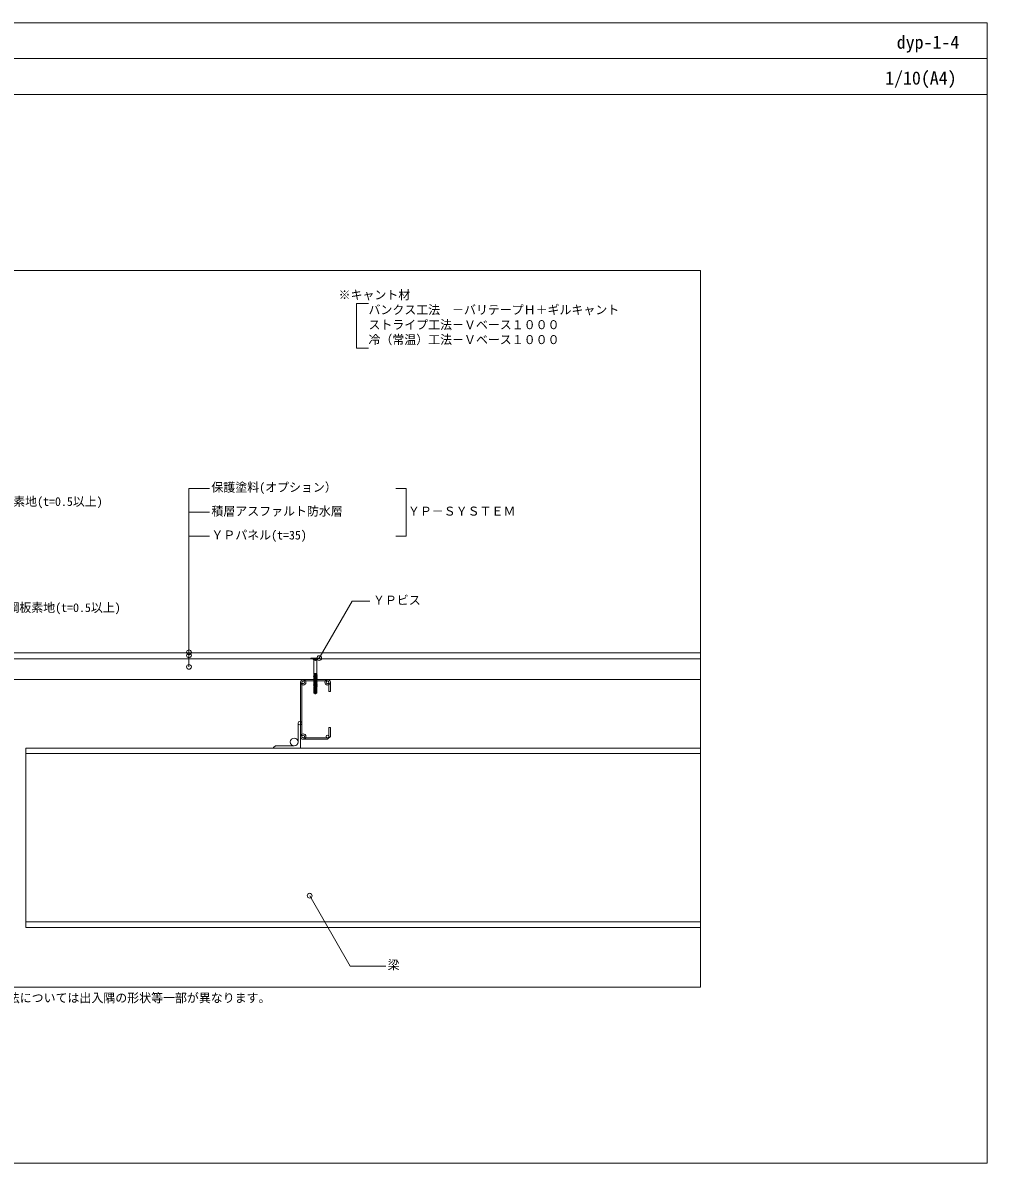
# Model space of a CAD drawing. Units: millimetres, scale not verified. Extents: x -1380 to 1380, y -955 to 955.
# Drawn here: x -235 to 1380, y -955 to 955 of the extents above; entities that cross this region are included whole.
import ezdxf
from ezdxf.enums import TextEntityAlignment as Align

# ---------------------------------------------------------------- set-up
doc = ezdxf.new("R2010")
doc.units = ezdxf.units.MM
doc.header["$LTSCALE"] = 3
doc.linetypes.add('USER2', pattern=[0.375, 0.25, -0.125])
for name, color, linetype, lineweight in [('0-0_0', 7, 'Continuous', 9), ('0-3_BOUSUI', 1, 'Continuous', 18), ('0-4_MOJI', 7, 'Continuous', 18), ('0-6_KANAMONO_SCREW', 4, 'Continuous', 18), ('0-7_dannnetu', 6, 'Continuous', 18), ('0-8_KANAMONO', 5, 'Continuous', 18), ('0-9_TEKKOTU', 7, 'Continuous', 18), ('0-C_WAKU', 7, 'Continuous', 18)]:
    doc.layers.add(name, color=color, linetype=linetype, lineweight=lineweight)
doc.styles.add('ＭＳ ゴシック', font='')
doc.styles.get('ＭＳ ゴシック').set_extended_font_data('MS Gothic')

# ---------------------------------------------------------------- blocks, each defined once
blk = doc.blocks.new('yp')
at = {"layer": '0-6_KANAMONO_SCREW'}
for p, q in [((-7.5, 0.7), (-7.5, 0)), ((7.5, 0), (-7.5, 0)), ((-7.5, 0), (-3.959, -0.624)), ((7.2, 1), (-7.2, 1)), ((7.5, 0), (3.959, -0.624)), ((7.5, 0.7), (7.5, 0)), ((3.5, -0.705), (-3.5, -0.705)), ((-3.267, -1.109), (-2.594, -2.275)), ((-2.46, -2.507), (2.46, -2.507)), ((-2.46, -2.775), (-2.46, -25)), ((2.46, -2.775), (2.46, -25)), ((3.267, -1.109), (2.594, -2.275)), ((-2.96, -27.746), (-2.25, -27.336)), ((-2.96, -27.746), (-1.922, -27.587)), ((-2.96, -27.846), (-1.907, -27.685)), ((-2.96, -27.746), (-2.96, -27.846)), ((-2.96, -27.846), (-2.25, -28.255)), ((-2.96, -29.556), (-2.25, -29.146)), ((-2.96, -29.556), (-1.638, -29.354)), ((-2.96, -29.656), (-1.623, -29.451)), ((-2.96, -29.556), (-2.96, -29.656)), ((-2.96, -29.656), (-2.25, -30.065)), ((-2.96, -31.366), (-2.25, -30.956)), ((-2.96, -31.366), (-1.354, -31.12)), ((-2.96, -31.466), (-1.339, -31.218)), ((-2.96, -31.366), (-2.96, -31.466)), ((-2.96, -31.466), (-2.25, -31.875)), ((-2.96, -33.176), (-2.25, -32.766)), ((-2.96, -33.176), (-1.071, -32.887)), ((-2.96, -33.276), (-1.055, -32.984)), ((-2.96, -33.176), (-2.96, -33.276)), ((-2.96, -33.276), (-2.25, -33.685)), ((-2.96, -34.986), (-2.25, -34.576)), ((-2.96, -34.986), (-0.787, -34.653)), ((-2.96, -35.086), (-0.771, -34.751)), ((-2.96, -34.986), (-2.96, -35.086)), ((-2.96, -35.086), (-2.25, -35.495)), ((-2.96, -36.796), (-2.25, -36.386)), ((-2.96, -36.796), (-0.503, -36.42)), ((-2.96, -36.896), (-0.487, -36.518)), ((-2.96, -36.796), (-2.96, -36.896)), ((-2.96, -36.896), (-2.25, -37.305)), ((-2.96, -38.606), (-0.219, -38.187)), ((-2.96, -38.606), (-2.25, -38.196)), ((-2.673, -25.77), (-2.775, -26.142)), ((-2.775, -26.142), (-2.169, -26.053)), ((-2.775, -26.142), (-2.277, -26.43)), ((-2.673, -25.77), (-2.336, -25.575)), ((-2.673, -25.77), (-2.229, -25.675)), ((2.46, -25), (-2.46, -25)), ((-2.377, -25), (-2.336, -25.575)), ((-2.336, -25.575), (0.428, -25)), ((2.343, -25.487), (-2.277, -26.43)), ((-2.277, -26.43), (-2.25, -26.81)), ((-2.25, -27.336), (2.275, -26.445)), ((-2.25, -26.81), (-2.25, -27.336)), ((2.25, -27.35), (-2.25, -28.255)), ((-2.25, -29.146), (2.25, -28.241)), ((-2.25, -28.255), (-2.25, -29.146)), ((2.25, -29.16), (-2.25, -30.065)), ((-2.25, -30.956), (2.25, -30.051)), ((-2.25, -30.065), (-2.25, -30.956)), ((2.25, -30.97), (-2.25, -31.875)), ((-2.25, -32.766), (2.25, -31.861)), ((-2.25, -31.875), (-2.25, -32.766)), ((2.25, -32.78), (-2.25, -33.685)), ((-2.25, -34.576), (2.25, -33.671)), ((-2.25, -33.685), (-2.25, -34.576)), ((2.25, -34.59), (-2.25, -35.495)), ((-2.25, -36.386), (2.25, -35.481)), ((-2.25, -35.495), (-2.25, -36.386)), ((2.25, -36.4), (-2.25, -37.305)), ((-2.25, -38.196), (2.25, -37.291)), ((-2.25, -37.305), (-2.25, -38.196)), ((-2.169, -26.053), (-2.229, -25.675)), ((-1.907, -27.685), (-1.922, -27.587)), ((-1.721, -26.317), (-1.856, -25.476)), ((-1.623, -29.451), (-1.638, -29.354)), ((-1.436, -28.092), (-1.579, -27.204)), ((-1.446, -25.508), (0.935, -25)), ((-1.377, -25.937), (-1.446, -25.508)), ((-1.377, -25.937), (2.56, -25.362)), ((-1.339, -31.218), (-1.354, -31.12)), ((-1.154, -29.845), (-1.297, -28.954)), ((-1.131, -27.466), (2.96, -26.841)), ((-1.116, -27.564), (-1.131, -27.466)), ((-1.116, -27.564), (2.96, -26.941)), ((-1.055, -32.984), (-1.071, -32.887)), ((-0.872, -31.598), (-1.016, -30.707)), ((-0.847, -29.233), (2.96, -28.651)), ((-0.832, -29.33), (-0.847, -29.233)), ((-0.832, -29.33), (2.96, -28.751)), ((-0.771, -34.751), (-0.787, -34.653)), ((-0.591, -33.352), (-0.734, -32.461)), ((-0.564, -30.999), (2.96, -30.461)), ((-0.548, -31.097), (-0.564, -30.999)), ((-0.548, -31.097), (2.96, -30.561)), ((-0.487, -36.518), (-0.503, -36.42)), ((-0.309, -35.105), (-0.452, -34.214)), ((-0.28, -32.766), (2.96, -32.271)), ((-0.264, -32.863), (-0.28, -32.766)), ((-0.264, -32.863), (2.96, -32.371)), ((-0.203, -38.284), (-0.219, -38.187)), ((-0.027, -36.858), (-0.17, -35.967)), ((0.004, -34.532), (2.96, -34.081)), ((0.02, -34.63), (0.004, -34.532)), ((0.02, -34.63), (2.96, -34.181)), ((0.255, -38.612), (0.111, -37.721)), ((0.288, -36.299), (2.96, -35.891)), ((0.304, -36.397), (0.288, -36.299)), ((0.304, -36.397), (2.96, -35.991)), ((0.572, -38.066), (2.96, -37.701)), ((0.588, -38.163), (0.572, -38.066)), ((0.588, -38.163), (2.96, -37.801)), ((2.96, -26.941), (2.25, -27.35)), ((2.25, -27.35), (2.25, -28.241)), ((2.96, -28.651), (2.25, -28.241)), ((2.96, -28.751), (2.25, -29.16)), ((2.25, -29.16), (2.25, -30.051)), ((2.96, -30.461), (2.25, -30.051)), ((2.96, -30.561), (2.25, -30.97)), ((2.25, -30.97), (2.25, -31.861)), ((2.96, -32.271), (2.25, -31.861)), ((2.96, -32.371), (2.25, -32.78)), ((2.25, -32.78), (2.25, -33.671)), ((2.96, -34.081), (2.25, -33.671)), ((2.96, -34.181), (2.25, -34.59)), ((2.25, -34.59), (2.25, -35.481)), ((2.96, -35.891), (2.25, -35.481)), ((2.96, -35.991), (2.25, -36.4)), ((2.25, -36.4), (2.25, -37.291)), ((2.96, -37.701), (2.25, -37.291)), ((2.96, -37.801), (2.25, -38.21)), ((2.343, -25.487), (2.275, -26.445)), ((2.96, -26.841), (2.275, -26.445)), ((2.56, -25.362), (2.343, -25.487)), ((2.46, -25), (2.56, -25.362)), ((2.96, -26.841), (2.96, -26.941)), ((2.96, -28.651), (2.96, -28.751)), ((2.96, -30.461), (2.96, -30.561)), ((2.96, -32.271), (2.96, -32.371)), ((2.96, -34.081), (2.96, -34.181)), ((2.96, -35.891), (2.96, -35.991)), ((2.96, -37.701), (2.96, -37.801)), ((-2.96, -38.706), (-0.203, -38.284)), ((-2.96, -38.606), (-2.96, -38.706)), ((-2.96, -38.706), (-2.25, -39.115)), ((-2.96, -40.416), (0.065, -39.953)), ((-2.96, -40.416), (-2.25, -40.006)), ((-2.96, -40.516), (0.081, -40.051)), ((-2.96, -40.416), (-2.96, -40.516)), ((-2.96, -40.516), (-2.25, -40.925)), ((-2.96, -42.226), (0.349, -41.72)), ((-2.96, -42.226), (-2.25, -41.816)), ((-2.96, -42.326), (0.365, -41.817)), ((-2.96, -42.226), (-2.96, -42.326)), ((-2.96, -42.326), (-2.25, -42.735)), ((-2.96, -44.036), (0.633, -43.486)), ((-2.96, -44.136), (0.649, -43.584)), ((-2.96, -44.036), (-2.25, -43.626)), ((-2.96, -44.036), (-2.96, -44.136)), ((-2.96, -44.136), (-2.25, -44.545)), ((-2.886, -45.803), (0.913, -45.243)), ((-2.886, -45.803), (-2.266, -45.445)), ((-2.886, -45.803), (-2.868, -45.999)), ((-2.868, -45.999), (0.874, -45.383)), ((-2.868, -45.999), (-2.296, -46.329)), ((-2.728, -47.522), (0.424, -47.032)), ((-2.728, -47.522), (-2.33, -47.292)), ((-2.728, -47.522), (-2.692, -47.91)), ((-2.692, -47.91), (0.329, -47.383)), ((-2.692, -47.91), (-2.358, -48.103)), ((-2.57, -49.24), (-0.066, -48.828)), ((-2.57, -49.24), (-2.395, -49.139)), ((-2.57, -49.24), (-2.516, -49.822)), ((-2.516, -49.822), (-0.22, -49.393)), ((-2.516, -49.822), (-2.42, -49.877)), ((-2.5, -57.026), (-2.5, -50)), ((-0.179, -50), (-2.5, -50)), ((-2.068, -56.543), (-2.5, -57.026)), ((-2.5, -57.026), (-0.2, -58.956)), ((-2.42, -49.877), (-2.425, -50)), ((-0.024, -49.435), (-2.42, -49.877)), ((-2.358, -48.103), (-2.395, -49.139)), ((-2.395, -49.139), (0.194, -48.637)), ((0.486, -47.564), (-2.358, -48.103)), ((-2.296, -46.329), (-2.33, -47.292)), ((-2.33, -47.292), (0.727, -46.682)), ((0.998, -45.688), (-2.296, -46.329)), ((-2.266, -45.445), (2.25, -44.531)), ((-2.25, -45), (-2.266, -45.445)), ((2.25, -38.21), (-2.25, -39.115)), ((-2.25, -40.006), (2.25, -39.101)), ((-2.25, -39.115), (-2.25, -40.006)), ((2.25, -40.02), (-2.25, -40.925)), ((-2.25, -41.816), (2.25, -40.911)), ((-2.25, -40.925), (-2.25, -41.816)), ((2.25, -41.83), (-2.25, -42.735)), ((-2.25, -43.626), (2.25, -42.721)), ((-2.25, -42.735), (-2.25, -43.626)), ((2.25, -43.64), (-2.25, -44.545)), ((-2.25, -44.545), (-2.25, -45)), ((-1.7, -55.578), (-1.7, -50)), ((-1.276, -56.486), (-0.979, -56.735)), ((-0.22, -49.393), (-0.066, -48.828)), ((-0.22, -49.393), (-0.024, -49.435)), ((-0.179, -50), (1.26, -44.731)), ((0.194, -48.637), (-0.066, -48.828)), ((-0.01, -56.564), (0.4, -55.854)), ((0.081, -40.051), (0.065, -39.953)), ((0.094, -49), (1.886, -49)), ((1.65, -55.751), (0.155, -58.341)), ((2, -56.793), (0.155, -58.341)), ((0.329, -47.383), (0.424, -47.032)), ((0.329, -47.383), (0.486, -47.564)), ((0.365, -41.817), (0.349, -41.72)), ((0.536, -40.365), (0.393, -39.474)), ((0.4, -55.854), (0.4, -47.88)), ((0.727, -46.682), (0.424, -47.032)), ((0.649, -43.584), (0.633, -43.486)), ((0.818, -42.118), (0.675, -41.227)), ((0.856, -39.832), (2.96, -39.511)), ((0.872, -39.93), (0.856, -39.832)), ((0.872, -39.93), (2.96, -39.611)), ((0.874, -45.383), (0.913, -45.243)), ((0.874, -45.383), (0.998, -45.688)), ((1.26, -44.731), (0.913, -45.243)), ((1.1, -43.872), (0.957, -42.981)), ((1.14, -41.599), (2.96, -41.321)), ((1.155, -41.696), (1.14, -41.599)), ((1.155, -41.696), (2.96, -41.421)), ((1.424, -43.365), (2.96, -43.131)), ((1.439, -43.463), (1.424, -43.365)), ((1.439, -43.463), (2.96, -43.231)), ((1.65, -55.751), (1.65, -49)), ((1.662, -45.132), (2.96, -44.941)), ((1.696, -45.029), (1.662, -45.132)), ((1.669, -45.253), (1.662, -45.132)), ((1.669, -45.253), (2.96, -45.041)), ((1.669, -45.253), (1.884, -45.516)), ((1.937, -46.44), (1.759, -46.825)), ((1.759, -46.825), (2.807, -46.662)), ((1.776, -47.13), (1.759, -46.825)), ((1.776, -47.13), (2.78, -46.954)), ((1.776, -47.13), (1.985, -47.281)), ((2.042, -48.278), (1.855, -48.512)), ((1.855, -48.512), (2.649, -48.381)), ((1.883, -49.001), (1.855, -48.512)), ((1.883, -49.001), (2.604, -48.866)), ((1.883, -49.001), (2.086, -49.046)), ((2.265, -45.442), (1.884, -45.516)), ((1.937, -46.44), (1.884, -45.516)), ((1.937, -46.44), (2.298, -46.368)), ((2.327, -47.216), (1.985, -47.281)), ((2.042, -48.278), (1.985, -47.281)), ((2, -56.793), (2, -49.027)), ((2.042, -48.278), (2.362, -48.215)), ((2.389, -48.99), (2.086, -49.046)), ((2.14, -50), (2.086, -49.046)), ((2.5, -50), (2.14, -50)), ((2.25, -38.21), (2.25, -39.101)), ((2.96, -39.511), (2.25, -39.101)), ((2.96, -39.611), (2.25, -40.02)), ((2.25, -40.02), (2.25, -40.911)), ((2.96, -41.321), (2.25, -40.911)), ((2.96, -41.421), (2.25, -41.83)), ((2.25, -41.83), (2.25, -42.721)), ((2.96, -43.131), (2.25, -42.721)), ((2.96, -43.231), (2.25, -43.64)), ((2.25, -43.64), (2.25, -44.531)), ((2.96, -44.941), (2.25, -44.531)), ((2.96, -45.041), (2.265, -45.442)), ((2.265, -45.442), (2.298, -46.368)), ((2.807, -46.662), (2.298, -46.368)), ((2.78, -46.954), (2.327, -47.216)), ((2.327, -47.216), (2.362, -48.215)), ((2.649, -48.381), (2.362, -48.215)), ((2.604, -48.866), (2.389, -48.99)), ((2.389, -48.99), (2.425, -50)), ((2.5, -50), (2.5, -57.026)), ((2.649, -48.381), (2.604, -48.866)), ((2.807, -46.662), (2.78, -46.954)), ((2.96, -39.511), (2.96, -39.611)), ((2.96, -41.321), (2.96, -41.421)), ((2.96, -43.131), (2.96, -43.231)), ((2.96, -44.941), (2.96, -45.041)), ((-0.227, -57.975), (0, -59)), ((0.155, -58.341), (0, -59)), ((0.155, -58.341), (0.2, -58.956))]:
    blk.add_line(p, q, dxfattribs=at)
at = {"layer": '0-6_KANAMONO_SCREW', "linetype": 'USER2'}
for p, q in [((-3.3, 1), (-1.905, -1.798)), ((3.3, 1), (1.905, -1.798)), ((0, -2.811), (-1.905, -1.798)), ((0, -2.811), (1.905, -1.798))]:
    blk.add_line(p, q, dxfattribs=at)
at = {"layer": '0-6_KANAMONO_SCREW'}
for points in [[(-1.446, -25.508), (-1.856, -25.476), (-2.229, -25.675)], [(-2.169, -26.053), (-1.721, -26.317), (-1.377, -25.937)], [(-1.131, -27.466), (-1.579, -27.204), (-1.922, -27.587)], [(-1.907, -27.685), (-1.436, -28.092), (-1.116, -27.564)], [(-0.847, -29.233), (-1.297, -28.954), (-1.638, -29.354)], [(-1.623, -29.451), (-1.154, -29.845), (-0.832, -29.33)], [(-0.564, -30.999), (-1.016, -30.707), (-1.354, -31.12)], [(-1.339, -31.218), (-0.872, -31.598), (-0.548, -31.097)], [(-0.28, -32.766), (-0.734, -32.461), (-1.071, -32.887)], [(-1.055, -32.984), (-0.591, -33.352), (-0.264, -32.863)], [(0.004, -34.532), (-0.452, -34.214), (-0.787, -34.653)], [(-0.771, -34.751), (-0.309, -35.105), (0.02, -34.63)], [(0.288, -36.299), (-0.17, -35.967), (-0.503, -36.42)], [(-0.487, -36.518), (-0.027, -36.858), (0.304, -36.397)], [(0.572, -38.066), (0.111, -37.721), (-0.219, -38.187)], [(-0.203, -38.284), (0.255, -38.612), (0.588, -38.163)], [(0.856, -39.832), (0.393, -39.474), (0.065, -39.953)], [(0.081, -40.051), (0.536, -40.365), (0.872, -39.93)], [(2, -56.793), (2.5, -57.026), (0.2, -58.956)], [(1.14, -41.599), (0.675, -41.227), (0.349, -41.72)], [(0.365, -41.817), (0.818, -42.118), (1.155, -41.696)], [(1.424, -43.365), (0.957, -42.981), (0.633, -43.486)], [(0.649, -43.584), (1.1, -43.872), (1.439, -43.463)], [(-0.2, -58.956), (0, -59), (0.2, -58.956)]]:
    blk.add_lwpolyline(points, dxfattribs=at)
for centre, radius, start, end in [((-7.2, 0.7), 0.3, 90, 180), ((7.2, 0.7), 0.3, 0, 90), ((-4.133, -1.609), 1, 30, 80), ((-3.46, -2.775), 1, 0, 30), ((3.46, -2.775), 1, 150, 180), ((4.133, -1.609), 1, 100, 150), ((-3.149, -55.578), 1.449, 318.21456, 0), ((-1.643, -56.923), 0.571, 50, 138.21456), ((-0.514, -55.578), 1.186, 180, 230), ((-0.567, -56.243), 0.642, 230, 330), ((-2.429, -58.463), 2.255, 12.5, 50), ((1.694, -57.548), 1.968, 150, 192.5), ((1.45, -46.05), 1.05, 76.45414, 105.11499)]:
    blk.add_arc(centre, radius, start, end, dxfattribs=at)

msp = doc.modelspace()

# ---------------------------------------------------------------- linework, layer by layer
at = {"layer": '0-0_0', "lineweight": 18}
msp.add_line((-1380.265, 895.226), (1379.735, 895.226), dxfattribs=at)
msp.add_lwpolyline([(-900.265, -659.774), (899.735, -659.774), (899.735, 540.226), (-900.265, 540.226)], close=True, dxfattribs=at)
at = {"layer": '0-3_BOUSUI'}
msp.add_lwpolyline([(-539.269, 150.226), (-539.269, 79.783), (-504.269, 44.783), (-504.269, 14.324), (-505.269, 10.592), (-505.269, -55.632), (-461.127, -99.774), (899.735, -99.774)], dxfattribs=at)
at = {"layer": '0-4_MOJI'}
for p, q in [((42.991, -123.514), (42.991, 175.441)), ((42.991, 175.441), (77.567, 175.441)), ((42.991, 135.441), (77.567, 135.441)), ((42.991, 95.441), (77.567, 95.441)), ((389.366, 95.441), (406.654, 95.441))]:
    msp.add_line(p, q, dxfattribs=at)
for points in [[(343.605, 485.317), (323.605, 485.317), (323.605, 410.317), (343.605, 410.317)], [(389.366, 175.441), (406.654, 175.441), (406.654, 95.441)], [(346.115, -13.564), (316.115, -13.564), (261.146, -108.774)], [(372.665, -624.509), (313.116, -624.509), (245.129, -506.752)]]:
    msp.add_lwpolyline(points, dxfattribs=at)
for centre in [(42.991, -99.1), (42.991, -104.227), (261.146, -108.774), (261.146, -108.774), (42.991, -123.514), (245.129, -506.752)]:
    msp.add_circle(centre, 4, dxfattribs=at)
at = {"layer": '0-7_dannnetu'}
for p, q in [((899.735, -109.774), (-549.269, -109.774)), ((899.735, -110.274), (-549.269, -110.274)), ((899.735, -144.424), (-450.269, -144.424)), ((899.735, -144.774), (-450.269, -144.774))]:
    msp.add_line(p, q, dxfattribs=at)
at = {"layer": '0-8_KANAMONO'}
for p, q in [((229.731, -149.374), (229.731, -240.174)), ((232.031, -240.174), (232.031, -149.374)), ((275.131, -144.774), (234.331, -144.774)), ((234.331, -147.074), (275.131, -147.074)), ((225.731, -249.274), (225.731, -217.774)), ((275.131, -242.474), (234.331, -242.474)), ((187.731, -255.774), (219.231, -255.774))]:
    msp.add_line(p, q, dxfattribs=at)
for points in [[(277.431, -149.374), (277.431, -164.774), (279.731, -164.774), (279.731, -149.374)], [(228.731, -214.774), (229.731, -214.774), (229.731, -259.774), (184.731, -259.774), (184.731, -258.774), (187.731, -255.774)], [(279.731, -240.174), (279.731, -224.774), (277.431, -224.774), (277.431, -240.174)], [(234.331, -244.774), (275.131, -244.774), (279.731, -240.174)]]:
    msp.add_lwpolyline(points, dxfattribs=at)
for centre, radius in [((234.331, -149.374), 4.6), ((234.331, -149.374), 2.3), ((275.131, -149.374), 4.6), ((275.131, -149.374), 2.3), ((228.731, -217.774), 3), ((219.231, -249.274), 6.5), ((234.331, -240.174), 4.6), ((234.331, -240.174), 2.3), ((275.131, -240.174), 2.3)]:
    msp.add_circle(centre, radius, dxfattribs=at)
at = {"layer": '0-9_TEKKOTU'}
for p, q in [((-230.269, -268.774), (899.735, -268.774)), ((-230.269, -550.774), (899.735, -550.774)), ((-230.269, -559.774), (899.735, -559.774))]:
    msp.add_line(p, q, dxfattribs=at)
msp.add_lwpolyline([(-230.269, -559.774), (-230.269, -259.774), (899.735, -259.774)], dxfattribs=at)
at = {"layer": '0-C_WAKU'}
for points in [[(1379.735, 835.226), (-1380.265, 835.226), (-1380.265, 955.226), (1379.735, 955.226)], [(-1380.265, -954.774), (1379.735, -954.774), (1379.735, 955.226), (-1380.265, 955.226)]]:
    msp.add_lwpolyline(points, close=True, dxfattribs=at)

# ---------------------------------------------------------------- block references
at = {"layer": '0-6_KANAMONO_SCREW'}
msp.add_blockref('yp', (254.731, -109.774), dxfattribs=at)

# ---------------------------------------------------------------- texts
at = {"layer": '0-4_MOJI', "style": 'ＭＳ ゴシック'}
for s, p in [('※キャント材', (293.605, 487.697)), ('バンクス工法\u3000－バリテープＨ＋ギルキャント', (343.605, 462.697)), ('ストライプ工法－Ｖベース１０００', (343.605, 437.697)), ('冷（常温）工法－Ｖベース１０００', (343.605, 412.697)), ('保護塗料(オプション）', (80.567, 165.441)), ('ガルバリウム鋼板素地(t=0.5以上)', (-411.282, 141.689)), ('積層アスファルト防水層', (80.567, 125.441)), ('ＹＰ－ＳＹＳＴＥＭ', (409.654, 125.441)), ('ＹＰパネル(t=35)', (80.567, 85.441)), ('ガルバリウム鋼板素地(t=0.5以上)', (-381.046, -36.017)), ('ＹＰビス', (351.115, -23.564)), ('梁', (375.665, -634.509)), ('※こちらの図は熱工法とストライプ工法の場合の形状です。その他の工法については出入隅の形状等一部が異なります。', (-900.265, -689.774))]:
    msp.add_text(s, height=14.66, dxfattribs=at).set_placement(p, align=Align.BOTTOM_LEFT)
at = {"layer": '0-C_WAKU', "style": 'ＭＳ ゴシック'}
for s, p in [('dyp-1-4', (1228.288, 905.226)), ('1/10(A4)', (1208.795, 845.226))]:
    msp.add_text(s, height=21.99, dxfattribs=at).set_placement(p, align=Align.BOTTOM_LEFT)

doc.saveas('drawing.dxf')
